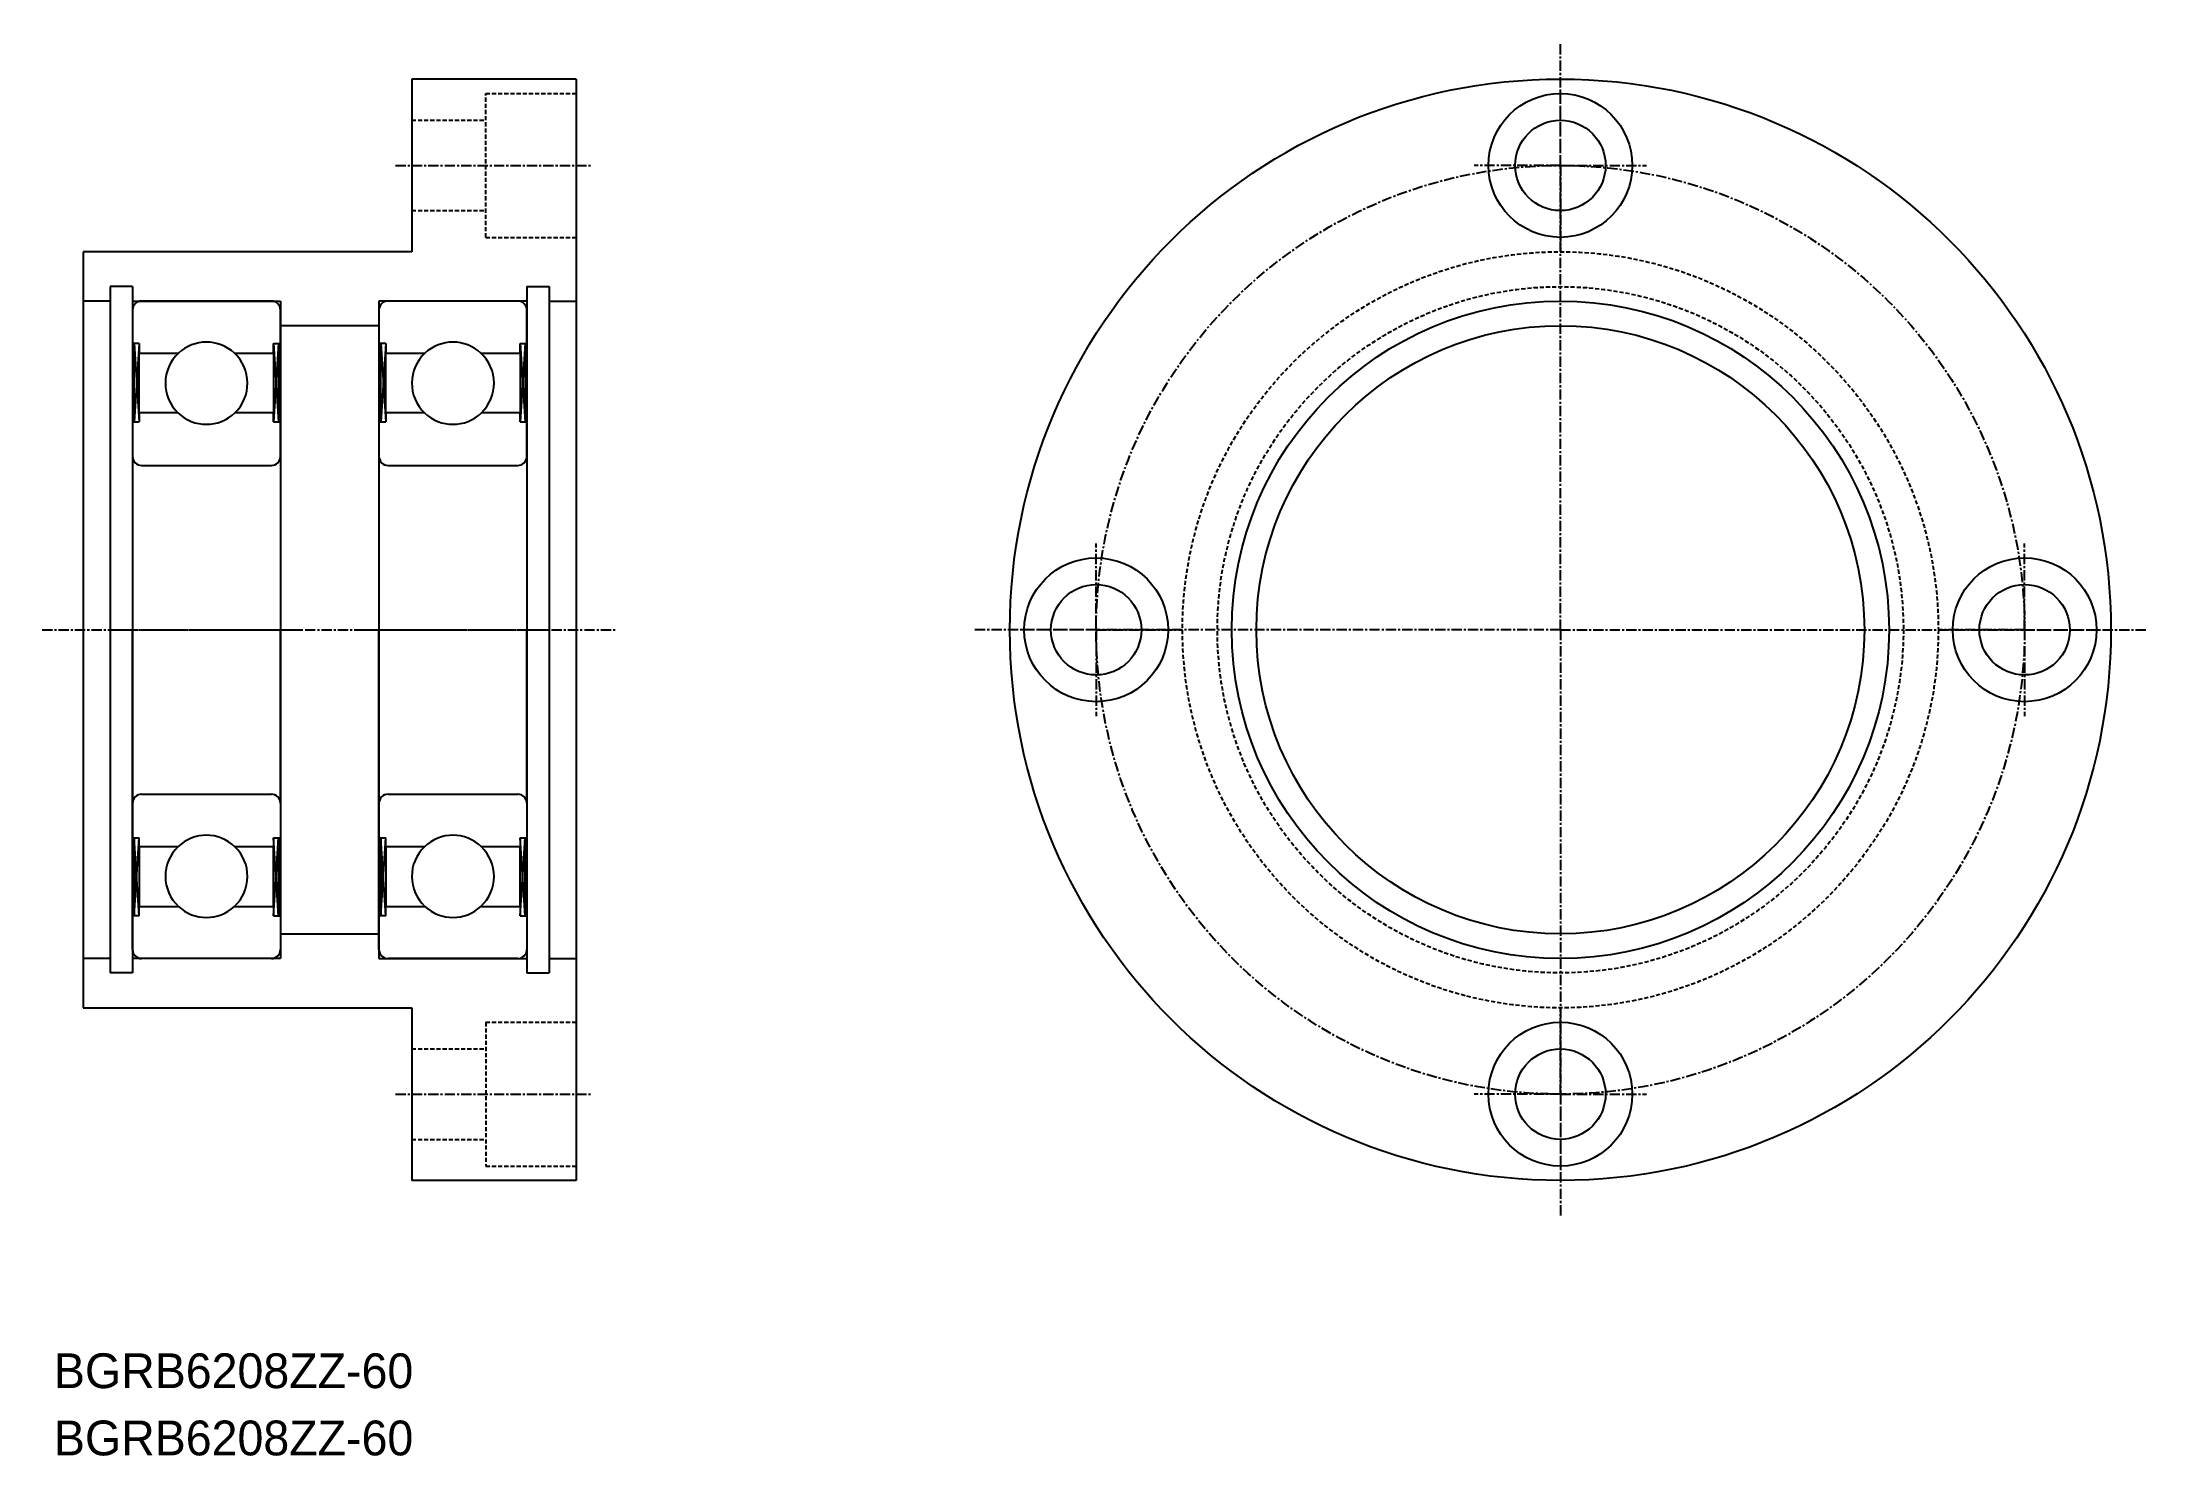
# Model space of a CAD drawing. Extents: x -131 to 125, y -112 to 60.
import ezdxf

# ---------------------------------------------------------------- set-up
doc = ezdxf.new("R2010")
doc.units = 0
doc.linetypes.add('CENTER', pattern=[2, 1.25, -0.25, 0.25, -0.25])
doc.linetypes.add('DASHED', pattern=[0.75, 0.5, -0.25])
doc.layers.get('0').update_dxf_attribs({"linetype": 'CONTINUOUS'})
doc.layers.add('CENTER', color=1, linetype='CENTER')

msp = doc.modelspace()

# ---------------------------------------------------------------- linework, layer by layer
at = {"color": 1, "linetype": 'CENTER'}
for p, q in [((53.48, -11.59), (53.48, 59.91)), ((53.48, 44.91), (53.48, 55.41)), ((-88.31, 44.91), (-64.31, 44.91)), ((53.48, 44.91), (42.98, 44.91)), ((53.48, 44.91), (53.48, 34.41)), ((53.48, 44.91), (63.98, 44.91)), ((-3.02, -11.59), (-3.02, -1.09)), ((109.98, -11.59), (109.98, -1.09)), ((-131.31, -11.59), (-61.31, -11.59)), ((53.48, -11.59), (-18.02, -11.59)), ((-3.02, -11.59), (-13.52, -11.59)), ((-3.02, -11.59), (-3.02, -22.09)), ((-3.02, -11.59), (7.48, -11.59)), ((53.48, -11.59), (53.48, -83.09)), ((53.48, -11.59), (124.98, -11.59)), ((109.98, -11.59), (99.48, -11.59)), ((109.98, -11.59), (109.98, -22.09)), ((109.98, -11.59), (120.48, -11.59)), ((53.48, -68.09), (53.48, -57.59)), ((-88.31, -68.09), (-64.31, -68.09)), ((-88.31, -68.09), (-64.31, -68.09)), ((53.48, -68.09), (42.98, -68.09)), ((53.48, -68.09), (63.98, -68.09)), ((53.48, -68.09), (53.48, -78.59))]:
    msp.add_line(p, q, dxfattribs=at)
at = {"color": 7, "linetype": 'CONTINUOUS'}
for p, q in [((-66.31, 55.41), (-86.31, 55.41)), ((-86.31, 55.41), (-86.31, 34.41)), ((-66.31, 55.41), (-66.31, -78.59)), ((-86.31, 34.41), (-126.31, 34.41)), ((-126.31, 34.41), (-126.31, -57.59)), ((-123.01, 28.41), (-126.31, 28.41)), ((-120.31, 30.16), (-123.01, 30.16)), ((-123.01, 30.16), (-123.01, -53.34)), ((-120.31, 30.16), (-120.31, -53.34)), ((-120.31, 28.41), (-102.31, 28.41)), ((-103.41, 28.41), (-119.21, 28.41)), ((-102.31, 28.41), (-102.31, -51.59)), ((-72.31, 28.41), (-90.31, 28.41)), ((-90.31, 28.41), (-90.31, -51.59)), ((-73.41, 28.41), (-89.21, 28.41)), ((-72.31, 30.16), (-69.61, 30.16)), ((-72.31, 30.16), (-72.31, -53.34)), ((-69.61, 30.16), (-69.61, -53.34)), ((-69.61, 28.41), (-66.31, 28.41)), ((-120.31, 27.31), (-120.31, 23.24)), ((-102.31, 23.24), (-102.31, 27.31)), ((-90.31, 27.31), (-90.31, 23.24)), ((-72.31, 23.24), (-72.31, 27.31)), ((-119.48, 23.24), (-120.31, 23.24)), ((-120.31, 23.24), (-120.31, 13.71)), ((-120.1, 13.71), (-120.1, 23.24)), ((-120.1, 23.24), (-119.48, 13.71)), ((-119.48, 23.24), (-120.1, 13.71)), ((-119.48, 23.24), (-119.48, 22.06)), ((-103.14, 22.06), (-103.14, 23.24)), ((-103.14, 23.24), (-102.31, 23.24)), ((-103.14, 23.24), (-102.52, 13.71)), ((-102.52, 23.24), (-103.14, 13.71)), ((-102.52, 23.24), (-102.52, 13.71)), ((-90.31, 25.41), (-102.31, 25.41)), ((-102.31, 23.24), (-102.31, 13.71)), ((-90.31, 23.24), (-90.31, 13.71)), ((-89.48, 23.24), (-90.31, 23.24)), ((-89.48, 23.24), (-90.1, 13.71)), ((-90.1, 23.24), (-89.48, 13.71)), ((-90.1, 13.71), (-90.1, 23.24)), ((-89.48, 23.24), (-89.48, 22.06)), ((-72.52, 23.24), (-73.14, 13.71)), ((-73.14, 23.24), (-72.52, 13.71)), ((-73.14, 23.24), (-72.31, 23.24)), ((-73.14, 22.06), (-73.14, 23.24)), ((-72.52, 23.24), (-72.52, 13.71)), ((-72.31, 23.24), (-72.31, 13.71)), ((-119.48, 22.06), (-114.73, 22.06)), ((-119.48, 14.81), (-119.48, 22.06)), ((-107.89, 22.06), (-103.14, 22.06)), ((-103.14, 22.06), (-103.14, 14.81)), ((-89.48, 14.81), (-89.48, 22.06)), ((-89.48, 22.06), (-84.73, 22.06)), ((-77.89, 22.06), (-73.14, 22.06)), ((-73.14, 22.06), (-73.14, 14.81)), ((-120.31, 13.71), (-120.31, 9.51)), ((-120.31, 13.71), (-119.48, 13.71)), ((-114.78, 14.81), (-119.48, 14.81)), ((-119.48, 14.81), (-119.48, 13.71)), ((-103.14, 14.81), (-107.84, 14.81)), ((-103.14, 13.71), (-103.14, 14.81)), ((-103.14, 13.71), (-102.31, 13.71)), ((-102.31, 9.51), (-102.31, 13.71)), ((-90.31, 13.71), (-89.48, 13.71)), ((-90.31, 13.71), (-90.31, 9.51)), ((-89.48, 14.81), (-89.48, 13.71)), ((-84.78, 14.81), (-89.48, 14.81)), ((-73.14, 14.81), (-77.84, 14.81)), ((-73.14, 13.71), (-73.14, 14.81)), ((-73.14, 13.71), (-72.31, 13.71)), ((-72.31, 9.51), (-72.31, 13.71)), ((-120.31, 9.51), (-120.31, -11.59)), ((-119.21, 8.41), (-103.41, 8.41)), ((-102.31, 9.51), (-102.31, -11.59)), ((-90.31, 9.51), (-90.31, -11.59)), ((-89.21, 8.41), (-73.41, 8.41)), ((-72.31, 9.51), (-72.31, -11.59)), ((-120.31, -32.69), (-120.31, -11.59)), ((-102.31, -32.69), (-102.31, -11.59)), ((-90.31, -32.69), (-90.31, -11.59)), ((-72.31, -32.69), (-72.31, -11.59)), ((-120.31, -36.89), (-120.31, -32.69)), ((-119.21, -31.59), (-103.41, -31.59)), ((-102.31, -32.69), (-102.31, -36.89)), ((-90.31, -36.89), (-90.31, -32.69)), ((-89.21, -31.59), (-73.41, -31.59)), ((-72.31, -32.69), (-72.31, -36.89)), ((-120.31, -46.41), (-120.31, -36.89)), ((-120.31, -36.89), (-119.48, -36.89)), ((-120.1, -36.89), (-120.1, -46.41)), ((-120.1, -46.41), (-119.48, -36.89)), ((-119.48, -46.41), (-120.1, -36.89)), ((-119.48, -37.99), (-119.48, -36.89)), ((-114.78, -37.99), (-119.48, -37.99)), ((-119.48, -37.99), (-119.48, -45.24)), ((-103.14, -37.99), (-107.84, -37.99)), ((-103.14, -36.89), (-103.14, -37.99)), ((-103.14, -36.89), (-102.31, -36.89)), ((-103.14, -46.41), (-102.52, -36.89)), ((-102.52, -46.41), (-103.14, -36.89)), ((-103.14, -45.24), (-103.14, -37.99)), ((-102.52, -46.41), (-102.52, -36.89)), ((-102.31, -46.41), (-102.31, -36.89)), ((-90.31, -36.89), (-89.48, -36.89)), ((-90.31, -46.41), (-90.31, -36.89)), ((-89.48, -46.41), (-90.1, -36.89)), ((-90.1, -46.41), (-89.48, -36.89)), ((-90.1, -36.89), (-90.1, -46.41)), ((-89.48, -37.99), (-89.48, -36.89)), ((-89.48, -37.99), (-89.48, -45.24)), ((-84.78, -37.99), (-89.48, -37.99)), ((-73.14, -37.99), (-77.84, -37.99)), ((-72.52, -46.41), (-73.14, -36.89)), ((-73.14, -46.41), (-72.52, -36.89)), ((-73.14, -36.89), (-72.31, -36.89)), ((-73.14, -36.89), (-73.14, -37.99)), ((-73.14, -45.24), (-73.14, -37.99)), ((-72.52, -46.41), (-72.52, -36.89)), ((-72.31, -46.41), (-72.31, -36.89)), ((-119.48, -45.24), (-114.73, -45.24)), ((-119.48, -46.41), (-119.48, -45.24)), ((-107.89, -45.24), (-103.14, -45.24)), ((-103.14, -45.24), (-103.14, -46.41)), ((-89.48, -46.41), (-89.48, -45.24)), ((-89.48, -45.24), (-84.73, -45.24)), ((-77.89, -45.24), (-73.14, -45.24)), ((-73.14, -45.24), (-73.14, -46.41)), ((-120.31, -50.49), (-120.31, -46.41)), ((-119.48, -46.41), (-120.31, -46.41)), ((-103.14, -46.41), (-102.31, -46.41)), ((-102.31, -46.41), (-102.31, -50.49)), ((-102.31, -48.59), (-90.31, -48.59)), ((-89.48, -46.41), (-90.31, -46.41)), ((-90.31, -50.49), (-90.31, -46.41)), ((-73.14, -46.41), (-72.31, -46.41)), ((-72.31, -46.41), (-72.31, -50.49)), ((-123.01, -51.59), (-126.31, -51.59)), ((-120.31, -53.34), (-123.01, -53.34)), ((-102.31, -51.59), (-120.31, -51.59)), ((-103.41, -51.59), (-119.21, -51.59)), ((-90.31, -51.59), (-72.31, -51.59)), ((-73.41, -51.59), (-89.21, -51.59)), ((-72.31, -53.34), (-69.61, -53.34)), ((-69.61, -51.59), (-66.31, -51.59)), ((-126.31, -57.59), (-86.31, -57.59)), ((-86.31, -57.59), (-86.31, -78.59)), ((-66.31, -78.59), (-86.31, -78.59))]:
    msp.add_line(p, q, dxfattribs=at)
at = {"color": 3, "linetype": 'DASHED'}
for p, q in [((-77.31, 53.66), (-66.31, 53.66)), ((-77.31, 36.16), (-77.31, 53.66)), ((-86.31, 50.41), (-77.31, 50.41)), ((-86.31, 39.41), (-77.31, 39.41)), ((-77.31, 36.16), (-66.31, 36.16)), ((-77.31, -59.34), (-66.31, -59.34)), ((-77.31, -59.34), (-77.31, -76.84)), ((-86.31, -62.59), (-77.31, -62.59)), ((-86.31, -73.59), (-77.31, -73.59)), ((-77.31, -76.84), (-66.31, -76.84))]:
    msp.add_line(p, q, dxfattribs=at)
at = {"color": 7, "linetype": 'CONTINUOUS'}
for centre, radius in [((53.48, -11.59), 67), ((53.48, 44.91), 8.75), ((53.48, 44.91), 5.5), ((53.48, -11.59), 40), ((53.48, -11.59), 37), ((-3.02, -11.59), 8.75), ((109.98, -11.59), 8.75), ((-3.02, -11.59), 5.5), ((109.98, -11.59), 5.5), ((53.48, -68.09), 8.75), ((53.48, -68.09), 5.5)]:
    msp.add_circle(centre, radius, dxfattribs=at)
at = {"color": 1, "linetype": 'CENTER'}
msp.add_circle((53.48, -11.59), 56.5, dxfattribs=at)
at = {"color": 3, "linetype": 'DASHED'}
for radius in [46, 41.75]:
    msp.add_circle((53.48, -11.59), radius, dxfattribs=at)
at = {"color": 7, "linetype": 'CONTINUOUS'}
for centre, radius, start, end in [((-119.21, 27.31), 1.1, 90, 180), ((-103.41, 27.31), 1.1, 0, 90), ((-89.21, 27.31), 1.1, 90, 180), ((-73.41, 27.31), 1.1, 0, 90), ((-111.31, 18.41), 5, 46.8864, 133.1136), ((-81.31, 18.41), 5, 46.8864, 133.1136), ((-111.31, 18.41), 5, 133.1136, 226.0545), ((-111.31, 18.41), 5, 313.9455, 46.8864), ((-81.31, 18.41), 5, 133.1136, 226.0545), ((-81.31, 18.41), 5, 313.9455, 46.8864), ((-111.31, 18.41), 5, 226.0545, 313.9455), ((-81.31, 18.41), 5, 226.0545, 313.9455), ((-119.21, 9.51), 1.1, 180, 270), ((-103.41, 9.51), 1.1, 270, 0), ((-89.21, 9.51), 1.1, 180, 270), ((-73.41, 9.51), 1.1, 270, 0), ((-119.21, -32.69), 1.1, 90, 180), ((-103.41, -32.69), 1.1, 0, 90), ((-89.21, -32.69), 1.1, 90, 180), ((-73.41, -32.69), 1.1, 0, 90), ((-111.31, -41.59), 5, 133.9455, 226.8864), ((-111.31, -41.59), 5, 46.0545, 133.9455), ((-111.31, -41.59), 5, 313.1136, 46.0545), ((-81.31, -41.59), 5, 133.9455, 226.8864), ((-81.31, -41.59), 5, 46.0545, 133.9455), ((-81.31, -41.59), 5, 313.1136, 46.0545), ((-111.31, -41.59), 5, 226.8864, 313.1136), ((-81.31, -41.59), 5, 226.8864, 313.1136), ((-119.21, -50.49), 1.1, 180, 270), ((-103.41, -50.49), 1.1, 270, 0), ((-89.21, -50.49), 1.1, 180, 270), ((-73.41, -50.49), 1.1, 270, 0)]:
    msp.add_arc(centre, radius, start, end, dxfattribs=at)
at = {"layer": 'CENTER', "color": 1, "linetype": 'CENTER'}
for p, q in [((-123.01, -11.59), (-99.61, -11.59)), ((-93.01, -11.59), (-69.61, -11.59))]:
    msp.add_line(p, q, dxfattribs=at)

# ---------------------------------------------------------------- texts
at = {"color": 7, "linetype": 'CONTINUOUS'}
for p in [(-129.87, -103.86), (-129.87, -112.04)]:
    msp.add_text('BGRB6208ZZ-60', height=4.2333, dxfattribs=at).set_placement(p)

doc.saveas('drawing.dxf')
